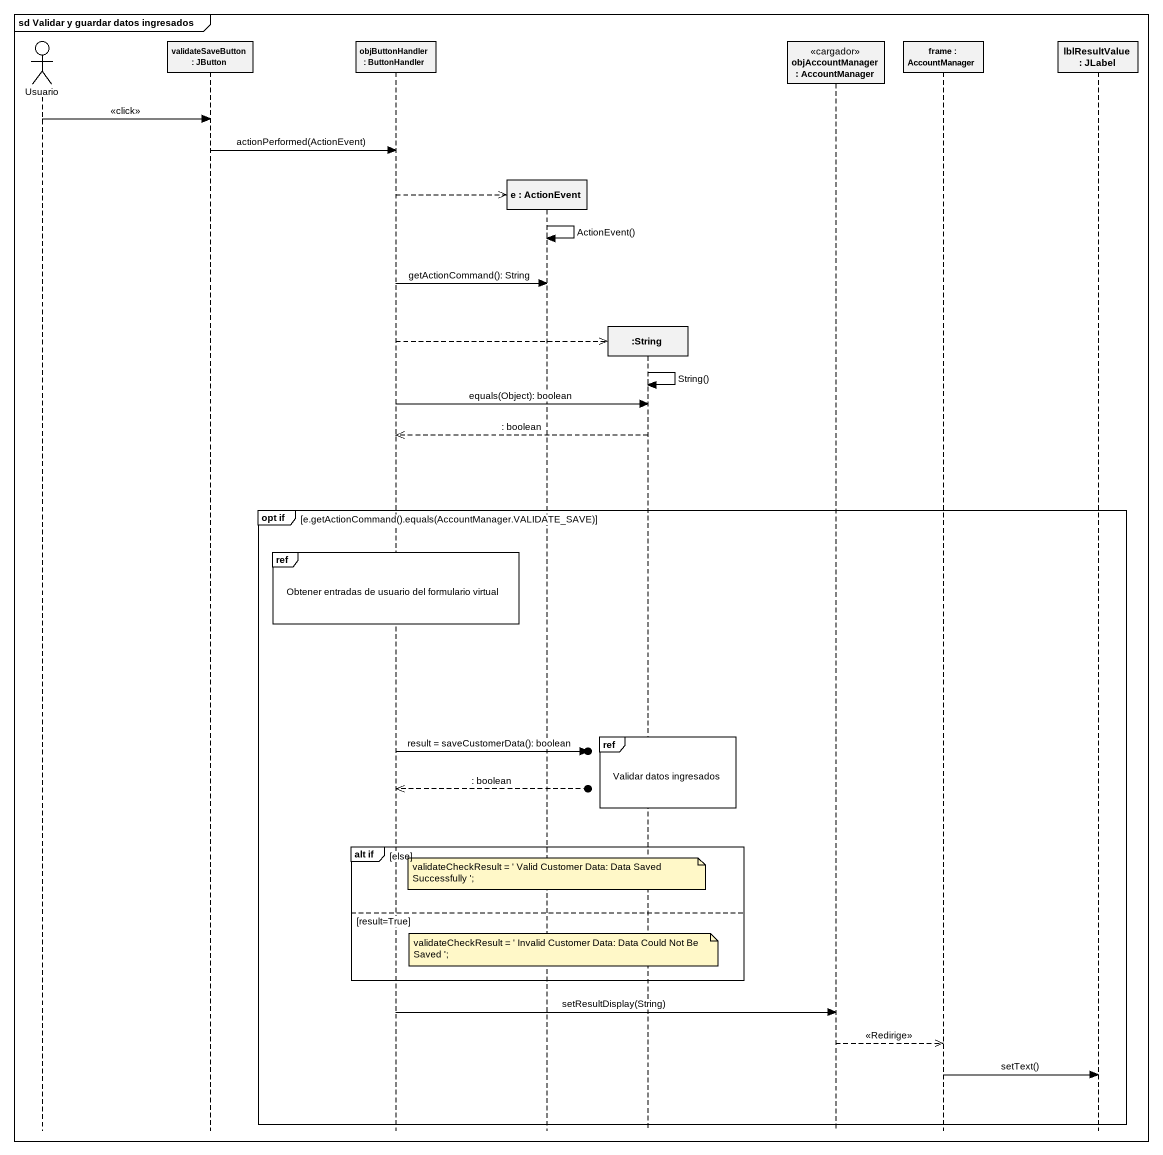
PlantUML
@startuml
mainframe sd Validar y guardar datos ingresados
hide footbox
actor Usuario
participant "validateSaveButton : JButton" as validateSaveButton
participant "objButtonHandler : ButtonHandler" as objButtonHandler
participant "e : ActionEvent" as e
participant ":String" as String
participant "objAccountManager : AccountManager" as objAccountManager <<cargador>>
participant "frame : AccountManager" as frame_
participant "lblResultValue : JLabel" as lblResultValue

Usuario -> validateSaveButton : <<click>>
validateSaveButton -> objButtonHandler : actionPerformed(ActionEvent)
objButtonHandler -->> e **
e -> e : ActionEvent()
objButtonHandler -> e : getActionCommand(): String
objButtonHandler -->> String **
String -> String : String()
objButtonHandler -> String : equals(Object): boolean
String -->> objButtonHandler : : boolean
group opt if [e.getActionCommand().equals(AccountManager.VALIDATE_SAVE)]
  ref over objButtonHandler : Obtener entradas de usuario del formulario virtual
  ref over String : Validar datos ingresados
  objButtonHandler ->o] : result = saveCustomerData(): boolean
  objButtonHandler <<--o] : : boolean
  group alt if [else]
    note over e : validateCheckResult = ' Valid Customer Data: Data Saved Successfully ';
  else result=True
    note over e : validateCheckResult = ' Invalid Customer Data: Data Could Not Be Saved ';
  end
  objButtonHandler -> objAccountManager : setResultDisplay(String)
  objAccountManager -->> frame_ : <<Redirige>>
  frame_ -> lblResultValue : setText()
end
@enduml
